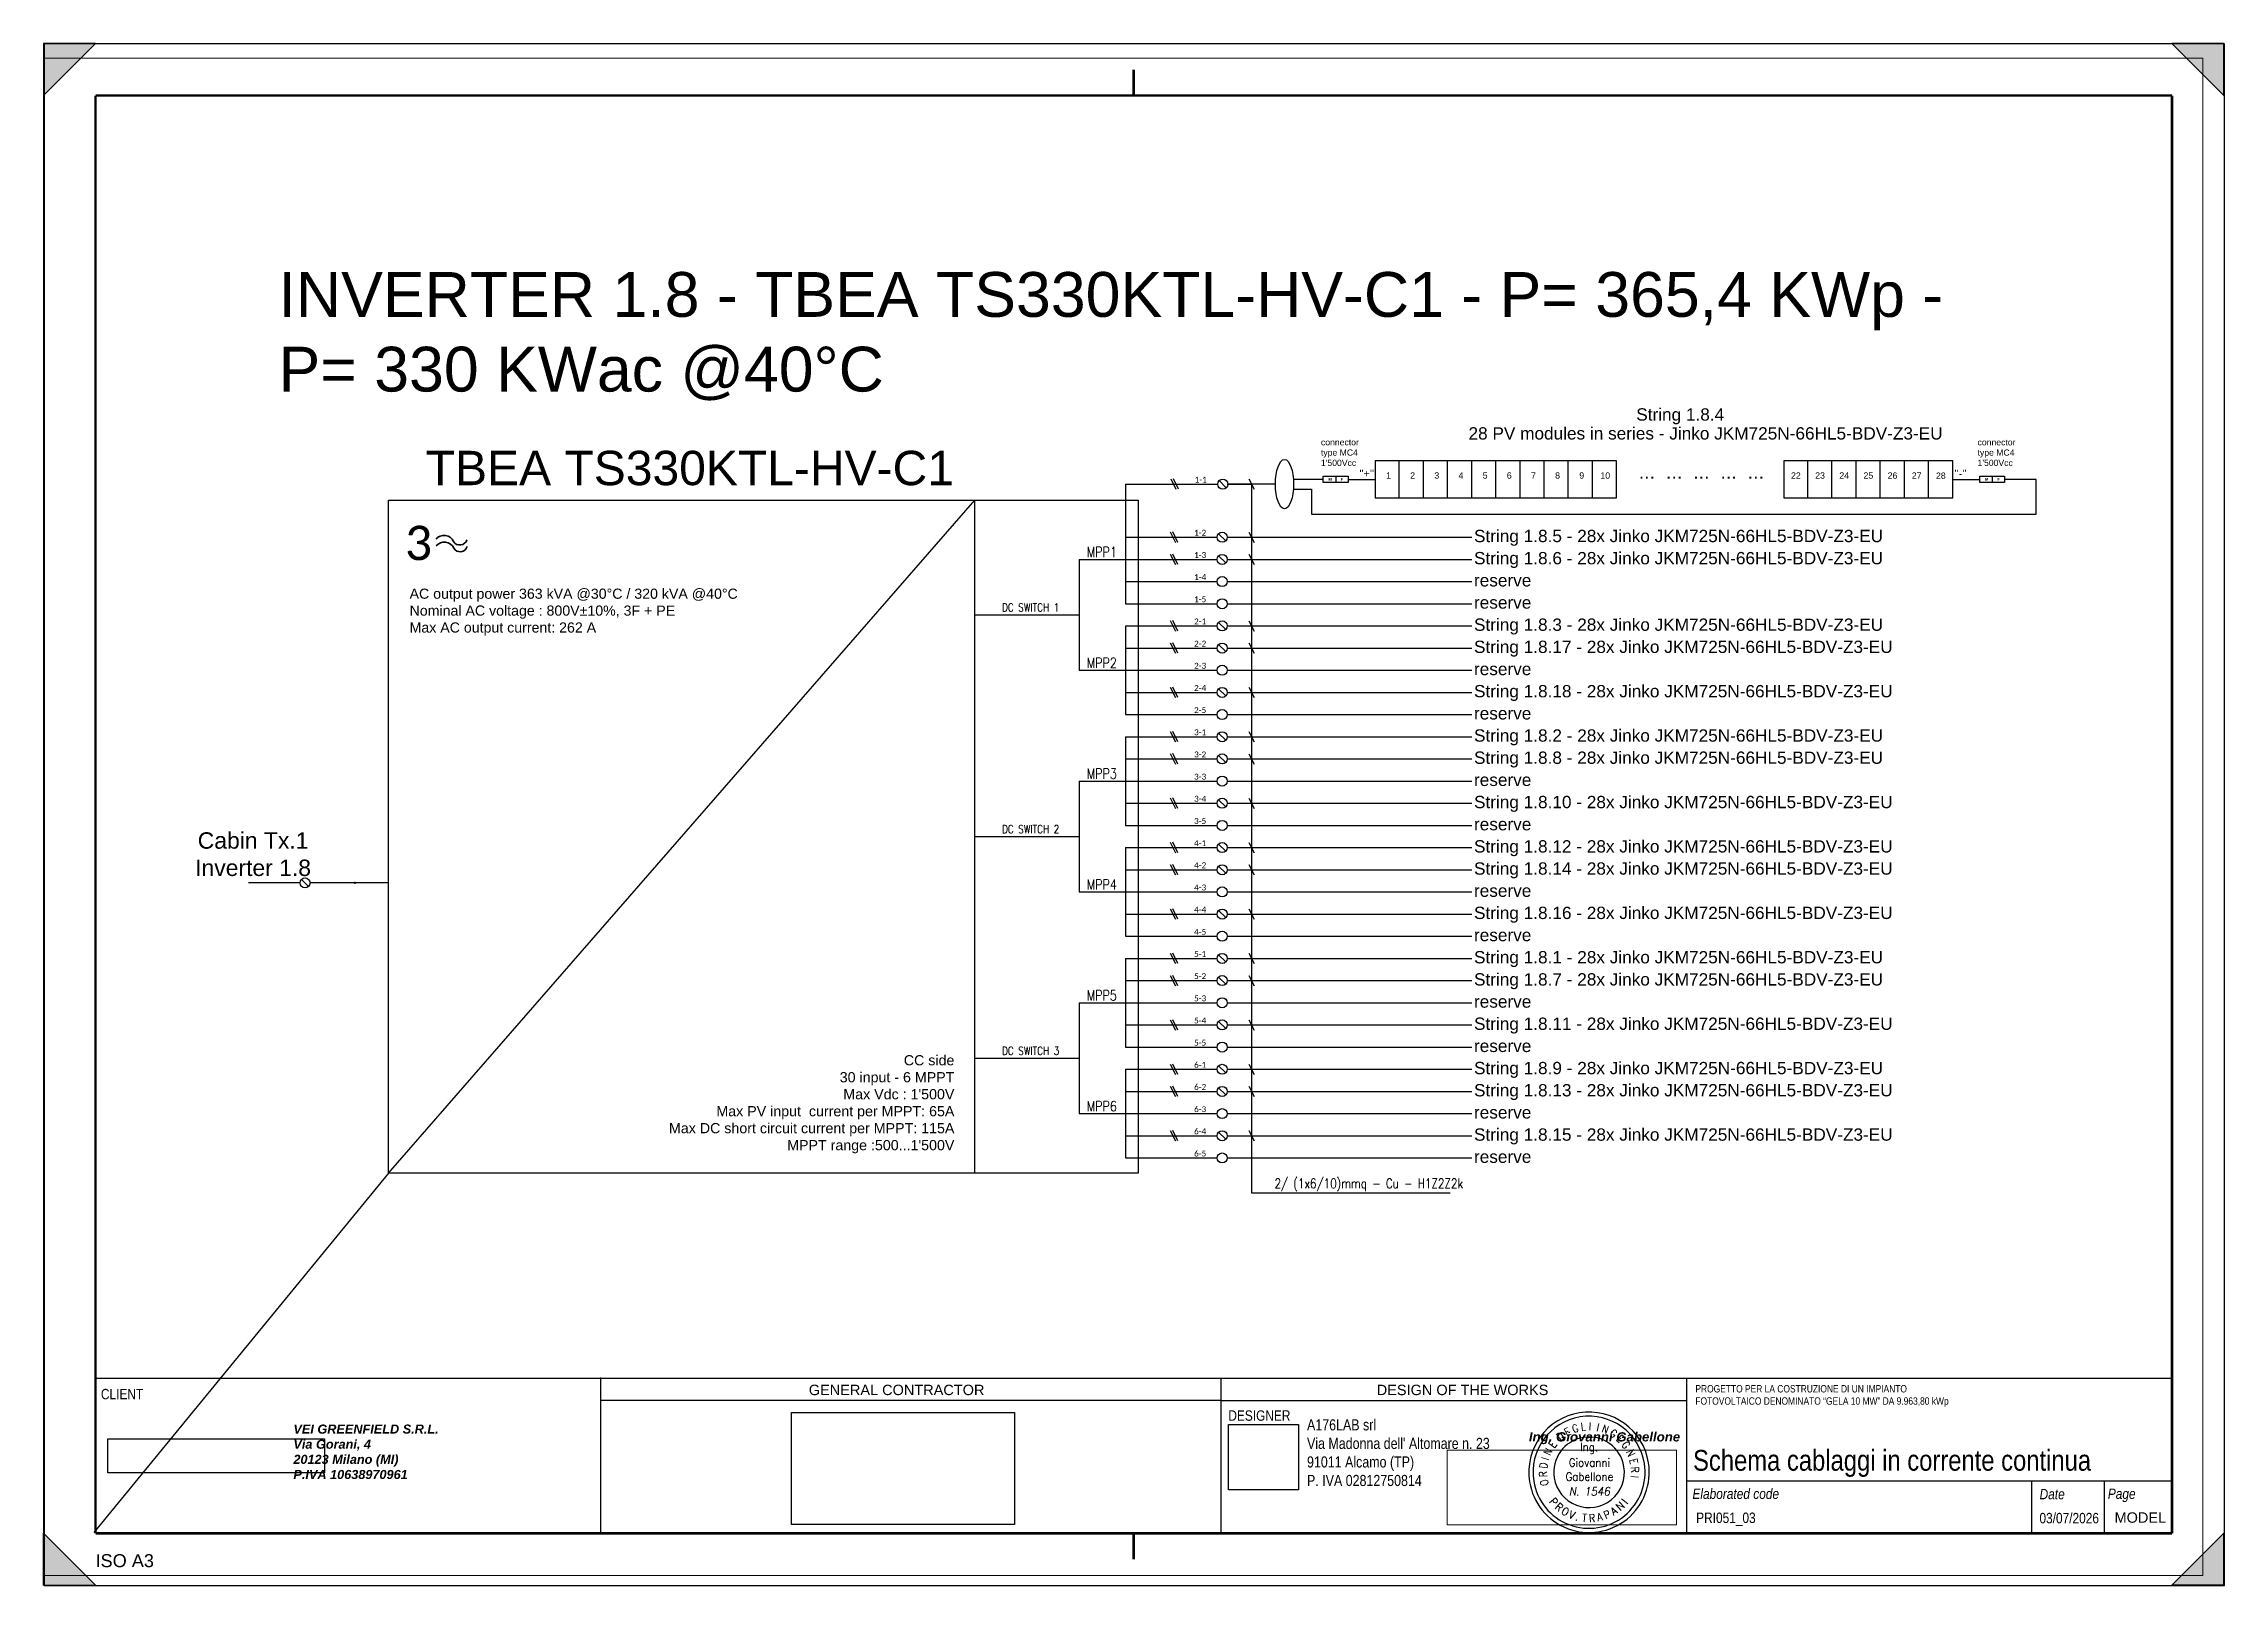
# Paper-space layout '1.8' of a CAD drawing. Header units: millimetres. Extents: x 2 to 422, y 0 to 297.
# The model-space entities are those that its viewports show. They can reach past a viewport. Long polylines and large blocks are cut down to what shows.
import ezdxf
from ezdxf.enums import TextEntityAlignment as Align

# ---------------------------------------------------------------- set-up
doc = ezdxf.new("R2010")
doc.units = ezdxf.units.MM
doc.header["$XCLIPFRAME"] = 2
doc.linetypes.add('CONTINUA', pattern=[0])
doc.linetypes.add('TRATTEGGIATA', pattern=[19.049999999999997, 12.7, -6.349999999999998])
for name, color, linetype in [('-Testi', 1, 'Continuous'), ('firme', 7, 'Continuous'), ('ISO Formato', 7, 'Continuous'), ('ISO FORMATO A3 SENZA TESTATA', 7, 'Continuous'), ('ISO LINEA DI TAGLIO', 253, 'Continuous'), ('ISO Testo', 7, 'Continuous'), ('testata', 7, 'CONTINUA'), ('TIMBRO', 153, 'Continuous'), ('TRATTEGGIATA', 40, 'TRATTEGGIATA')]:
    doc.layers.add(name, color=color, linetype=linetype)
doc.layers.add('Livello 1', color=7, linetype='Continuous', lineweight=0)
doc.styles.add('ARIAL', font='arial.ttf')
doc.styles.add('Formato ISO', font='arial.ttf')
doc.styles.add('Legend', font='calibri.ttf')
doc.styles.add('ROMANS', font='romans.shx', dxfattribs={"width": 0.8, "height": 0.2})
doc.styles.add('ROMANT', font='romant.shx', dxfattribs={"height": 0.2})
doc.styles.add('SIMPLEX', font='SIMPLEX', dxfattribs={"width": 0.8})
doc.styles.get("Standard").update_dxf_attribs({"font": 'arial.ttf'})
doc.styles.add('VALE', font='swissc.ttf')
picture_1 = doc.add_image_def('image1.jpg', size_in_pixel=(539, 175))
picture_2 = doc.add_image_def('image2.png', size_in_pixel=(565, 89))
picture_3 = doc.add_image_def('image3.png', size_in_pixel=(500, 251))
picture_4 = doc.add_image_def('image4.jpg', size_in_pixel=(1111, 1036))

# ---------------------------------------------------------------- blocks, each defined once
blk = doc.blocks.new('A$C63187F01')
at = {"layer": 'TIMBRO'}
for radius, start, end in [(1.15999999999999, 9.105136027296592, 189.1051360272949), (1.07999999999999, 9.105136027296592, 189.1051360272949), (0.679999999999991, 9.105136027296592, 189.1051360272949), (1.15999999999999, 189.1051360272949, 9.105136027296592), (1.07999999999999, 189.1051360272949, 9.105136027296592), (0.679999999999991, 189.1051360272949, 9.105136027296592)]:
    blk.add_arc((0, 0), radius, start, end, dxfattribs=at)
at = {"layer": 'TIMBRO', "style": 'ROMANT', "width": 0.85}
for s, rotation, p in [('E', 28.17592029116496, (-0.3824660734296117, 0.7140165983191907)), ('G', 17.52598430968996, (-0.2439220152376436, 0.772400188038816)), ('L', 7.090058753132115, (-0.0999777312645449, 0.803806228671547)), ('I', 358.7961288682809, (0.0170180748996245, 0.8098212056538756)), ('I', 348.6434814339645, (0.1594998227646158, 0.7941409236011197)), ('N', 339.280516534409, (0.2865722665468979, 0.7576122596989592)), ('N', 63.48437489733794, (-0.7247982432181193, 0.361617901420729)), ('E', 52.40714180735711, (-0.6418162093914364, 0.4941375854581338)), ('D', 38.61204339177493, (-0.505475523407938, 0.632925347284683)), ('G', 327.7755559631449, (0.4319221628173297, 0.685232256440969)), ('E', 317.1256199816696, (0.5511185261302673, 0.5936062416754027)), ('G', 306.4756840001942, (0.6513284743503789, 0.4815300805769171)), ('N', 294.9707234289304, (0.7342841281877384, 0.341945637626182)), ('R', 92.43304528897123, (-0.8092697948665675, -0.0343860308355062)), ('D', 81.56919470707903, (-0.8012468547890723, 0.1187580636865988)), ('I', 72.84733979689435, (-0.7739731119752964, 0.238884118223126)), ('E', 283.8934903389495, (0.7863024527493963, 0.1944953798943487)), ('R', 273.2435543574741, (0.8087024140580465, 0.0458301810675153)), ('O', 103.0829812704469, (-0.7889750302312581, -0.1833532156019828)), ('I', 264.307886566424, (0.8060060775601128, -0.0803380540972825))]:
    blk.add_text(s, height=0.15, rotation=rotation, dxfattribs=at).set_placement(p, align=Align.CENTER)
at = {"layer": 'TIMBRO', "style": 'ROMANS', "width": 0.9}
for s, p in [('Ing.', (1.313009079e-07, 0.4085925105044482)), ('Giovanni', (0.0075545987859016, 0.1075051202444968)), ('Gabellone', (0.007554585066373, -0.1638305355915151))]:
    blk.add_text(s, height=0.16, dxfattribs=at).set_placement(p, align=Align.CENTER)
at = {"layer": 'TIMBRO', "style": 'ROMANS', "oblique": 10, "width": 0.9}
blk.add_text('N. 1546', height=0.16, dxfattribs=at).set_placement((0.007554585066373, -0.4484680293613508), align=Align.CENTER)
at = {"layer": 'TIMBRO', "style": 'ROMANT', "text_generation_flag": 6, "width": 0.9}
for s, rotation, p in [('P', 129.9701413897099, (-0.73572414304485, -0.6166927803541284)), ('R', 139.5111729515321, (-0.623327763049133, -0.7301112927575844)), ('O', 148.8609498648018, (-0.4964321285984569, -0.8216782470621808)), ('V', 158.2107267780695, (-0.3563462401526749, -0.8914131237137182)), ('T', 174.3802347924072, (-0.0940091668817331, -0.9553859306804637)), ('R', 183.7300117056766, (0.0624528102228794, -0.9579664119870015)), ('A', 193.4622252675087, (0.2234920665997322, -0.933622673335947)), ('P', 203.0032568293325, (0.3751521134961706, -0.8836633361973014)), ('A', 212.5442883911549, (0.5164333161652053, -0.8092568380647691)), ('N', 222.6586311643547, (0.6505237136199185, -0.705987888010924)), ('I', 230.858393287566, (0.7445646931580825, -0.605989618477409)), ('.', 165.069514478294, (-0.2473410615262708, -0.9275895640222842))]:
    blk.add_text(s, height=0.15, rotation=rotation, dxfattribs=at).set_placement(p, align=Align.CENTER)
blk = doc.blocks.new('TESTATA_ORIZ')
for points in [[(-0.0699676079475467, 29.90025059768198), (400.149622289405, 29.90025059768198)], [(97.1902921321962, 30.02336188326467), (97.1902921321962, -0.0177559400219707)], [(216.7129702017337, 29.90025059768198), (216.7129702017337, 0)], [(306.4132899808174, 29.95782913373592), (306.4132899808174, -0.0373489915230039)], [(216.7129702017337, 25.58466010262339), (97.1902921321962, 25.58466010262339)], [(216.7129702017337, 25.58466010262339), (306.4132899808174, 25.58466010262339)], [(306.4132899808174, 10.09393447839386), (399.9946335071397, 10.09393447839386)], [(372.8528758033935, 10.06120158330736), (372.8528758033935, -0.0017945035822322)], [(386.8552724335677, 10.09393447839386), (386.8552724335677, 0)]]:
    blk.add_lwpolyline(points)
blk.add_lwpolyline([(0, 29.90025059768198), (400, 29.90025059768198), (400, 0), (0, 0)], close=True)
at = {"layer": 'firme', "xscale": 10, "yscale": 10, "zscale": 10}
blk.add_blockref('A$C63187F01', (287.6416002064349, 11.75734535063213), dxfattribs=at)
at = {"char_height": 2, "attachment_point": 1, "style": 'VALE'}
for s, width, insert in [('\\pxql;CLIENT', 62.13257653758773, (0.9716305739987092, 27.82619541131167)), ('\\pxql;DESIGNER', 62.13257653758773, (218.152149374866, 23.68897433024338)), ('\\pxql;{\\fSwis721 Cn BT|b0|i1|c0|p34;Elaborated code}', 57.42921800797819, (307.5581105855974, 8.620199347302531)), ('\\pxql;{\\fSwis721 Cn BT|b0|i1|c0|p34;Date}', 57.42921800797819, (374.4343936400085, 8.559032495573973)), ('\\pxql;{\\fSwis721 Cn BT|b0|i1|c0|p34;Page}', 57.42921800797819, (387.5775412735152, 8.620199347302531))]:
    blk.add_mtext_dynamic_manual_height_columns(s, width=width, gutter_width=25, heights=[8.879778938413974], dxfattribs=dict(at, insert=insert))
at = {"attachment_point": 4, "style": 'VALE'}
for s, insert, char_height, width in [('{\\f@Arial Unicode MS|b0|i0|c0|p34;GENERAL CONTRACTOR}', (137.3333100181189, 27.61036141397017), 2, 62.13257653758773), ('{\\f@Arial Unicode MS|b0|i0|c0|p34;DESIGN OF THE WORKS}', (246.743246528662, 27.61036141397017), 2, 62.13257653758773), ('{\\H0.83333x;\\C250;\\c1710618;PROGETTO PER LA COSTRUZIONE DI UN IMPIANTO\\PFOTOVOLTAICO DENOMINATO “GELA 10 MW” DA 9.963,80 kWp}', (308.1288091407623, 26.45304518701414), 1.7, 96.45484136060873)]:
    blk.add_mtext(s, dxfattribs=dict(at, insert=insert, char_height=char_height, width=width))
at = {"insert": (388.8723227745414, 3.023095414783931), "char_height": 2, "attachment_point": 4}
blk.add_mtext('MODEL', dxfattribs=at)
at = {"style": 'VALE'}
for tag, height, p in [('TITOLO_ELABORATO', 4, (307.6799596854908, 14.06286495316817)), ('EL', 2, (308.2763400574549, 2.988306874538372)), ('DATA1', 2, (374.4038837955039, 2.927140022809808))]:
    blk.add_attdef(tag, text='', height=height, dxfattribs=at).set_placement(p, align=Align.MIDDLE_LEFT)
at = {"layer": 'Livello 1'}
for s, insert, char_height, attachment_point in [('\\pxql;{\\fArial|b1|i1|c0|p34;\\H0.58333x;\\C250;\\c1710618;VEI GREENFIELD S.R.L.\\PVia Gorani, 4\\P20123 Milano (MI)\\PP.IVA 10638970961}', (52.04005891364793, 20.95944437869185), 3, 2), ('{\\fArial|b1|i1|c0|p34;\\H11.83894x;\\W1.02632;Ing. Giovanni Gabellone}', (276.05221707422, 17.16431292448878), 0.15, 7)]:
    blk.add_mtext(s, dxfattribs=dict(at, insert=insert, char_height=char_height, attachment_point=attachment_point))
at = {"layer": 'testata', "linetype": 'CONTINUA', "lineweight": 25, "insert": (258.7298298923781, 15.52275412109771), "char_height": 3, "width": 50.83305338474382, "attachment_point": 5, "style": 'ARIAL'}
blk.add_mtext("\\pxql;{\\H0.71429x;\\W0.8;A176LAB srl\\PVia Madonna dell' Altomare n. 23\\P91011 Alcamo (TP)\\PP. IVA 02812750814}", dxfattribs=at)
image = blk.add_image(picture_3, insert=(134.0290691254413, 1.710914103838149), size_in_units=(42.92731988865225, 21.549514584103427))
image.dxf.flags = 7
image = blk.add_image(picture_2, insert=(2.286596279577508, 11.651344692531), size_in_units=(41.74781706432985, 6.5762048119032945))
image.set_boundary_path([(-0.5, -0.5), (564.5, 88.49999999999999)])
image.dxf.clipping = 0
image = blk.add_image(picture_4, insert=(218.2123042816674, 8.373210778518114), size_in_units=(13.48003219349629, 12.570039021118054))
image.dxf.flags = 7
at = {"color": 7, "lineweight": 0, "true_color": 0xffffff}
image = blk.add_image(picture_1, insert=(260.2868776868563, 1.650954984690542), size_in_units=(44.21120616239327, 14.354287715062734), dxfattribs=at)
image.set_boundary_path([(-0.5, -0.5), (538.4999999999999, 174.5)])
image.dxf.clipping = 0
blk = doc.blocks.new('*U100')
at = {"layer": 'ISO Testo'}
h = blk.add_hatch(color=256, dxfattribs=at)
h.paths.add_polyline_path([(420.0000090385009, 297.0325926260448), (410.000009038501, 297.0325926260448), (420.0000090385009, 287.0325926260448)])
h.paths.add_polyline_path([(420.0000090385009, 10.03259262604479), (410.000009038501, 0.0325926260447886), (420.0000090385009, 0.0325926260447886)])
h.paths.add_polyline_path([(9.0385010481e-06, 10.03259262604479), (9.0385010481e-06, 0.0325926260447886), (10.00000903850104, 0.0325926260447886)])
h.paths.add_polyline_path([(10.00000903850104, 297.0325926260448), (9.0385010481e-06, 297.0325926260448), (9.0385010481e-06, 287.0325926260448)])
at = {"layer": 'ISO Formato', "const_width": 0.5}
for points in [[(210.0000090385011, 287.0325926260448), (10.00000903850104, 287.0325926260448)], [(10.00000903850104, 287.0325926260448), (10.00000903850104, 10.03259262604479)], [(10.00000903850104, 10.03259262604479), (210.0000090385011, 10.03259262604479)]]:
    blk.add_lwpolyline(points, dxfattribs=at)
at = {"layer": 'ISO FORMATO A3 SENZA TESTATA', "const_width": 0.5}
for points in [[(210.0000090385011, 287.0325926260448), (410.000009038501, 287.0325926260448)], [(410.000009038501, 287.0325926260448), (410.000009038501, 10.03259262604479)], [(410.000009038501, 10.03259262604479), (210.0000090385011, 10.03259262604479)]]:
    blk.add_lwpolyline(points, dxfattribs=at)
at = {"layer": 'ISO LINEA DI TAGLIO'}
blk.add_lwpolyline([(0.0974469984366806, -1.8687860575e-06), (420.1012052352025, -1.8687860575e-06), (420.1012052352025, 297.0122579247036), (0.0974469984366806, 297.0122579247036)], close=True, dxfattribs=at)
at = {"layer": 'ISO Testo'}
for p, q in [((9.0385010481e-06, 297.0325926260448), (9.0385010481e-06, 287.0325926260448)), ((10.00000903850104, 297.0325926260448), (9.0385010481e-06, 297.0325926260448)), ((10.00000903850104, 297.0325926260448), (9.0385010481e-06, 287.0325926260448)), ((420.0000090385009, 297.0325926260448), (410.000009038501, 297.0325926260448)), ((420.0000090385009, 287.0325926260448), (410.000009038501, 297.0325926260448)), ((420.0000090385009, 287.0325926260448), (420.0000090385009, 297.0325926260448)), ((9.0385010481e-06, 0.0325926260447886), (9.0385010481e-06, 10.03259262604479)), ((9.0385010481e-06, 10.03259262604479), (10.00000903850104, 0.0325926260447886)), ((410.000009038501, 0.0325926260447886), (420.0000090385009, 10.03259262604479)), ((420.0000090385009, 0.0325926260447886), (420.0000090385009, 10.03259262604479)), ((9.0385010481e-06, 0.0325926260447886), (10.00000903850104, 0.0325926260447886)), ((420.0000090385009, 0.0325926260447886), (410.000009038501, 0.0325926260447886))]:
    blk.add_line(p, q, dxfattribs=at)
at = {"layer": 'ISO Testo', "const_width": 0.5}
for points in [[(210.0000090385011, 287.0325926260448), (210.0000090385011, 292.0325926260448)], [(210.0000090385011, 10.03259262604479), (210.0000090385011, 5.032592626044788)]]:
    blk.add_lwpolyline(points, dxfattribs=at)
at = {"layer": 'ISO Testo', "style": 'Formato ISO'}
blk.add_text('ISO A3', height=2.5, dxfattribs=at).set_placement((10.00000903850104, 3.512349110778814))
blk = doc.blocks.new('P00102')
at = {"color": 1, "linetype": 'ByBlock', "lineweight": 25}
for p, q in [((0.0185414473933605, 3.62500173526314), (-3.581458552606548, -3.574998264736676)), ((1.818541447393428, 3.62500173526314), (-1.78145855260648, -3.574998264736676)), ((3.618541447393609, 3.62500173526314), (0.0185414473934742, -3.574998264736676))]:
    blk.add_line(p, q, dxfattribs=at)
blk = doc.blocks.new('P00')
at = {"color": 1}
for points in [[(-18.69457844420282, 25.69178981461047), (6.820592160970078, -25.33855139573532)], [(19.57817746355653, -25.33855139573532), (-5.93699314161455, 25.69178981461047)]]:
    blk.add_lwpolyline(points, dxfattribs=at)

msp = doc.modelspace()

# ---------------------------------------------------------------- linework, layer by layer
for points in [[(121950.0779532783, 163644.287454484), (121950.0779532783, 163461.9170672172), (123135.8493108743, 163461.9170672172), (123135.8493108743, 163643.7611349596), (121950.0779532783, 163643.7611349596)], [(122068.6550890379, 163461.9170672172), (122068.6550890379, 163643.7611349596)], [(122187.2322247975, 163461.653907455), (122187.2322247975, 163643.4979751974)], [(122305.8093605571, 163461.3907476927), (122305.8093605571, 163643.2348154352)], [(122424.3864963167, 163461.9170672172), (122424.3864963167, 163643.7611349596)], [(122542.9636320763, 163461.653907455), (122542.9636320763, 163643.4979751974)], [(122661.5407678359, 163461.3907476927), (122661.5407678359, 163643.2348154352)], [(122780.1179035955, 163461.9170672172), (122780.1179035955, 163643.7611349596)], [(122898.6950393551, 163461.653907455), (122898.6950393551, 163643.4979751974)], [(123017.2721751147, 163461.3907476927), (123017.2721751147, 163643.2348154352)], [(123955.8493108743, 163644.287454484), (123955.8493108743, 163461.9170672172), (124785.8892611915, 163461.9170672172), (124785.8892611915, 163643.7611349596), (123955.8493108743, 163643.7611349596)], [(124074.4264466339, 163461.9170672172), (124074.4264466339, 163643.7611349596)], [(124193.0035823935, 163461.653907455), (124193.0035823935, 163643.4979751974)], [(124311.5807181531, 163461.3907476927), (124311.5807181531, 163643.2348154352)], [(124430.1578539127, 163461.9170672172), (124430.1578539127, 163643.7611349596)], [(124548.7349896723, 163461.653907455), (124548.7349896723, 163643.4979751974)], [(124548.7349896723, 163461.653907455), (124548.7349896723, 163643.4979751974)], [(124667.3121254319, 163461.3907476927), (124667.3121254319, 163643.2348154352)], [(124667.3121254319, 163461.3907476927), (124667.3121254319, 163643.2348154352)], [(124785.8892611915, 163461.9170672172), (124785.8892611915, 163643.7611349596)], [(120725.2, 163529.8734797899), (120725.2, 162942.7452359462)], [(121219.5280928436, 163512.4876597593), (121184.7564527823, 163547.2592998206)], [(121223.8267769738, 163529.8734797899), (121343.8267769738, 163529.8734797899), (121343.8267769738, 160050.427001942)], [(121331.0691916712, 163555.3886503952), (121356.5843622764, 163504.3583091847)], [(121331.0691916712, 163555.3886503952), (121356.5843622764, 163504.3583091847)], [(121756.5661456699, 163568.449076063), (121756.5661456699, 163537.7554456382)], [(121817.2016813228, 163553.1022608506), (121950.0779532783, 163553.1022608506)], [(124786.3769960049, 163553.1022608506), (124919.2532679604, 163553.1022608506)], [(124979.8888036133, 163568.449076063), (124979.8888036133, 163537.7554456382)], [(117106.3128587903, 160146.8455402219), (119984.5821875187, 163451.218536011)], [(119984.5821875187, 160146.8455402219), (119984.5821875187, 163451.218536011)], [(121216.6253345241, 163251.8771845939), (121181.8536944628, 163286.6488246551)], [(121331.0691916712, 163294.7781752297), (121356.5843622764, 163243.7478340193)], [(120497, 163160.4237483984), (120725.2, 163160.4237483984)], [(120497, 163160.4237483984), (120497, 162616.227467268)], [(121216.6253345241, 163143.0379283678), (121181.8536944628, 163177.809568429)], [(121331.0691916712, 163185.9389190037), (121356.5843622764, 163134.9085777932)], [(119984.5821875186, 162888.3256078332), (120497, 162888.3256078332)], [(120725.2, 162833.9059797202), (120725.2, 162398.5489548159)], [(121216.6253345241, 162816.5201596896), (121181.8536944628, 162851.2917997508)], [(121331.0691916712, 162859.4211503254), (121356.5843622764, 162808.390809115)], [(121216.6253345241, 162707.6809034635), (121181.8536944628, 162742.4525435247)], [(121331.0691916712, 162750.5818940993), (121356.5843622764, 162699.5515528889)], [(120497, 162616.227467268), (120725.2, 162616.227467268)], [(121216.6253345241, 162490.0023910113), (121181.8536944628, 162524.7740310725)], [(121331.0691916712, 162532.9033816471), (121356.5843622764, 162481.8730404368)], [(121216.6253345241, 162272.3238785591), (121181.8536944628, 162307.0955186204)], [(121331.0691916712, 162315.2248691949), (121356.5843622764, 162264.1945279845)], [(120725.2, 162289.7096985898), (120725.2, 161854.3526736854)], [(121216.6253345241, 162163.484622333), (121181.8536944628, 162198.2562623943)], [(121331.0691916712, 162206.3856129688), (121356.5843622764, 162155.3552717585)], [(120497, 162072.0311861376), (120725.2, 162072.0311861376)], [(120497, 162072.0311861376), (120497, 161527.8349050071)], [(121216.6253345241, 161945.8061098809), (121181.8536944628, 161980.5777499421)], [(121331.0691916712, 161988.7071005167), (121356.5843622764, 161937.6767593063)], [(119984.5821875186, 161799.9330455723), (120497, 161799.9330455723)], [(121216.6253345241, 161728.1275974287), (121181.8536944628, 161762.8992374899)], [(121331.0691916712, 161771.0285880645), (121356.5843622764, 161719.9982468541)], [(120725.2, 161745.5134174593), (120725.2, 161310.156392555)], [(121216.6253345241, 161619.2883412027), (121181.8536944628, 161654.0599812638)], [(121331.0691916712, 161662.1893318384), (121356.5843622764, 161611.1589906281)], [(116714.447264017, 161554.677066225), (116679.6756239557, 161589.4487062863)], [(117106.3128587903, 161572.0628862556), (116721.6487064666, 161572.0628862556)], [(120497, 161527.8349050071), (120725.2, 161527.8349050071)], [(121331.0691916712, 161444.5108193863), (121356.5843622764, 161393.4804781759)], [(121216.6253345241, 161401.6098287505), (121181.8536944628, 161436.3814688117)], [(121331.0691916712, 161226.8323069341), (121356.5843622764, 161175.8019657237)], [(120725.2, 161201.3171363289), (120725.2, 160765.9601114245)], [(121216.6253345241, 161183.9313162983), (121181.8536944628, 161218.7029563595)], [(121331.0691916712, 161117.9930507081), (121356.5843622764, 161066.9627094976)], [(121216.6253345241, 161075.0920600722), (121181.8536944628, 161109.8637001334)], [(120497, 160983.6386238767), (120725.2, 160983.6386238767)], [(120497, 160983.6386238767), (120497, 160439.4423427463)], [(121216.6253345241, 160857.4135476201), (121181.8536944628, 160892.1851876813)], [(121331.0691916712, 160900.3145382558), (121356.5843622764, 160849.2841970454)], [(119984.5821875186, 160711.5404833115), (120497, 160711.5404833115)], [(120725.2, 160657.1208551985), (120725.2, 160221.7638302941)], [(121216.6253345241, 160639.7350351679), (121181.8536944628, 160674.5066752291)], [(121331.0691916712, 160682.6360258037), (121356.5843622764, 160631.6056845933)], [(121216.6253345241, 160530.8957789418), (121181.8536944628, 160565.667419003)], [(121331.0691916712, 160573.7967695776), (121356.5843622764, 160522.7664283672)], [(120497, 160439.4423427463), (120725.2, 160439.4423427463)], [(121216.6253345241, 160313.2172664896), (121181.8536944628, 160347.9889065508)], [(121331.0691916712, 160356.1182571255), (121356.5843622764, 160305.0879159151)], [(121343.8267769738, 160050.427001942), (122318.8267769738, 160050.427001942)]]:
    msp.add_lwpolyline(points)
at = {"color": 40, "linetype": 'Continuous'}
for points in [[(120725.2, 163529.8734797899), (121177.5522728129, 163529.8734797899)], [(120725.2, 163269.2630046245), (121174.6495144935, 163269.2630046245)], [(121223.8295144935, 163269.2630046245), (122424.3120164359, 163269.2630046245)], [(120725.2, 163160.4237483984), (121174.6495144935, 163160.4237483984)], [(121223.8295144935, 163160.4237483984), (122424.3120164359, 163160.4237483984)], [(120725.2, 162833.9059797202), (121174.6495144935, 162833.9059797202)], [(121223.8295144935, 162833.9059797202), (122424.3120164359, 162833.9059797202)], [(120725.2, 162725.0667234941), (121174.6495144935, 162725.0667234941)], [(121223.8295144935, 162725.0667234941), (122424.3120164359, 162725.0667234941)], [(120725.2, 162507.3882110419), (121174.6495144935, 162507.3882110419)], [(121223.8295144935, 162507.3882110419), (122424.3120164359, 162507.3882110419)], [(120725.2, 162289.7096985898), (121174.6495144935, 162289.7096985898)], [(121223.8295144935, 162289.7096985898), (122424.3120164359, 162289.7096985898)], [(120725.2, 162180.8704423636), (121174.6495144935, 162180.8704423636)], [(121223.8295144935, 162180.8704423636), (122424.3120164359, 162180.8704423636)], [(120725.2, 161963.1919299115), (121174.6495144935, 161963.1919299115)], [(121223.8295144935, 161963.1919299115), (122424.3120164359, 161963.1919299115)], [(120725.2, 161745.5134174593), (121174.6495144935, 161745.5134174593)], [(121223.8295144935, 161745.5134174593), (122424.3120164359, 161745.5134174593)], [(121223.8295144935, 161636.6741612332), (122424.3120164359, 161636.6741612332)], [(121223.8295144935, 161418.9956487811), (122424.3120164359, 161418.9956487811)], [(121223.8295144935, 161201.3171363289), (122424.3120164359, 161201.3171363289)], [(121223.8295144935, 161092.4778801028), (122424.3120164359, 161092.4778801028)], [(121223.8295144935, 160874.7993676506), (122424.3120164359, 160874.7993676506)], [(121223.8295144935, 160657.1208551985), (122424.3120164359, 160657.1208551985)], [(121223.8295144935, 160548.2815989724), (122424.3120164359, 160548.2815989724)], [(121223.8295144935, 160330.6030865202), (122424.3120164359, 160330.6030865202)]]:
    msp.add_lwpolyline(points, dxfattribs=at)
at = {"color": 40}
for points in [[(121460.4675833333, 163529.8734797899), (121226.7322728129, 163529.8734797899)], [(121550.2479051649, 163554.8734797899), (121695.1526714549, 163554.8734797899)], [(121550.2479051649, 163504.8734797899), (121638.6775024454, 163504.8734797899), (121638.6775024454, 163382.793641546), (125195.6488028524, 163382.793641546), (125195.4874366246, 163553.1022608506), (125040.5243392662, 163553.1022608506)]]:
    msp.add_lwpolyline(points, dxfattribs=at)
for points in [[(121695.930610017, 163568.449076063), (121817.2016813228, 163568.449076063), (121817.2016813228, 163537.7554456382), (121695.930610017, 163537.7554456382)], [(124919.2532679604, 163568.449076063), (125040.5243392662, 163568.449076063), (125040.5243392662, 163537.7554456382), (124919.2532679604, 163537.7554456382)], [(117106.3128587903, 163451.218536011), (120786.3612724545, 163451.218536011), (120786.3612724545, 160146.8455402219), (117106.3128587903, 160146.8455402219)]]:
    msp.add_lwpolyline(points, close=True)
at = {"color": 8, "linetype": 'Continuous'}
for points in [[(120725.2, 163051.5844921723), (121174.6495144935, 163051.5844921723)], [(121223.8295144935, 163051.5844921723), (122424.3120164359, 163051.5844921723)], [(120725.2, 162942.7452359462), (121174.6495144935, 162942.7452359462)], [(121223.8295144935, 162942.7452359462), (122424.3120164359, 162942.7452359462)], [(120725.2, 162616.227467268), (121174.6495144935, 162616.227467268)], [(121223.8295144935, 162616.227467268), (122424.3120164359, 162616.227467268)], [(120725.2, 162398.5489548159), (121174.6495144935, 162398.5489548159)], [(121223.8295144935, 162398.5489548159), (122424.3120164359, 162398.5489548159)], [(120725.2, 162072.0311861376), (121174.6495144935, 162072.0311861376)], [(121223.8295144935, 162072.0311861376), (122424.3120164359, 162072.0311861376)], [(120725.2, 161854.3526736854), (121174.6495144935, 161854.3526736854)], [(121223.8295144935, 161854.3526736854), (122424.3120164359, 161854.3526736854)], [(120725.2, 161527.8349050071), (121174.6495144935, 161527.8349050071)], [(121223.8295144935, 161527.8349050071), (122424.3120164359, 161527.8349050071)], [(120725.2, 161310.156392555), (121174.6495144935, 161310.156392555)], [(121223.8295144935, 161310.156392555), (122424.3120164359, 161310.156392555)], [(120725.2, 160983.6386238767), (121174.6495144935, 160983.6386238767)], [(121223.8295144935, 160983.6386238767), (122424.3120164359, 160983.6386238767)], [(120725.2, 160765.9601114245), (121174.6495144935, 160765.9601114245)], [(121223.8295144935, 160765.9601114245), (122424.3120164359, 160765.9601114245)], [(120725.2, 160439.4423427463), (121174.6495144935, 160439.4423427463)], [(121223.8295144935, 160439.4423427463), (122424.3120164359, 160439.4423427463)], [(120725.2, 160221.7638302941), (121174.6495144935, 160221.7638302941)], [(121223.8295144935, 160221.7638302941), (122424.3120164359, 160221.7638302941)]]:
    msp.add_lwpolyline(points, dxfattribs=at)
at = {"color": 4}
msp.add_lwpolyline([(116672.474181506, 161572.0628862556), (116420.3206210901, 161572.0628862556)], dxfattribs=at)
at = {"color": 7}
for centre in [(121202.1422728129, 163529.8734797899), (121199.2395144935, 163269.2630046245), (121199.2395144935, 163160.4237483984), (121199.2395144935, 162833.9059797202), (121199.2395144935, 162725.0667234941), (121199.2395144935, 162507.3882110419), (121199.2395144935, 162289.7096985898), (121199.2395144935, 162180.8704423636), (121199.2395144935, 161963.1919299115), (121199.2395144935, 161745.5134174593), (121199.2395144935, 161636.6741612332), (121199.2395144935, 161418.9956487811), (121199.2395144935, 161201.3171363289), (121199.2395144935, 161092.4778801028), (121199.2395144935, 160874.7993676506), (121199.2395144935, 160657.1208551985), (121199.2395144935, 160548.2815989724), (121199.2395144935, 160330.6030865202)]:
    msp.add_circle(centre, 24.59, dxfattribs=at)
at = {"color": 8}
for centre in [(121199.2395144935, 163051.5844921723), (121199.2395144935, 162942.7452359462), (121199.2395144935, 162616.227467268), (121199.2395144935, 162398.5489548159), (121199.2395144935, 162072.0311861376), (121199.2395144935, 161854.3526736854), (121199.2395144935, 161527.8349050071), (121199.2395144935, 161310.156392555), (121199.2395144935, 160983.6386238767), (121199.2395144935, 160765.9601114245), (121199.2395144935, 160439.4423427463), (121199.2395144935, 160221.7638302941)]:
    msp.add_circle(centre, 24.59, dxfattribs=at)
msp.add_circle((116697.0614439863, 161572.0628862556), 24.58726248030871)
at = {"lineweight": 35}
for centre, radius, start, end in [((117379.8963214802, 163228.7123058284), 50.10158679896896, 22.57714482321823, 141.9873610374973), ((117380.6825029869, 163195.8204133665), 50.10158679897022, 22.57714482321823, 141.9873610374973), ((117457.1098090731, 163267.2854924432), 36.4958631825816, 211.9962466631755, 342.6174202888712), ((117457.8959905798, 163234.3935999812), 36.49586318257663, 211.9962466631755, 342.6174202888712)]:
    msp.add_arc(centre, radius, start, end, dxfattribs=at)
msp.add_ellipse((121505.3577442491, 163529.8734797899), major_axis=(0, -121.0803726117519), ratio=0.370746801875944)
at = {"layer": 'Defpoints', "color": 1}
msp.add_line((117106.3128587903, 160146.8455402219), (115660.8479427935, 158382.9891258013), dxfattribs=at)
at = {"layer": 'TRATTEGGIATA', "color": 40, "linetype": 'Continuous', "ltscale": 0.5}
for points in [[(120725.2, 161636.6741612332), (121174.6495144935, 161636.6741612332)], [(120725.2, 161418.9956487811), (121174.6495144935, 161418.9956487811)], [(120725.2, 161201.3171363289), (121174.6495144935, 161201.3171363289)], [(120725.2, 161092.4778801028), (121174.6495144935, 161092.4778801028)], [(120725.2, 160874.7993676506), (121174.6495144935, 160874.7993676506)], [(120725.2, 160657.1208551985), (121174.6495144935, 160657.1208551985)], [(120725.2, 160548.2815989724), (121174.6495144935, 160548.2815989724)], [(120725.2, 160330.6030865202), (121174.6495144935, 160330.6030865202)]]:
    msp.add_lwpolyline(points, dxfattribs=at)

# ---------------------------------------------------------------- block references
for name, p in [('P00', (120965.8218410398, 163530.0506807734)), ('P00', (120962.9190827203, 163269.440205608)), ('P00', (120962.9190827203, 163160.6009493819)), ('P00', (120962.9190827203, 162834.0831807037)), ('P00', (120962.9190827203, 162725.2439244776)), ('P00', (120962.9190827203, 162507.5654120255)), ('P00', (120962.9190827203, 162289.8868995732)), ('P00', (120962.9190827203, 162181.0476433472)), ('P00', (120962.9190827203, 161963.369130895)), ('P00', (120962.9190827203, 161745.6906184428)), ('P00', (120962.9190827203, 161636.8513622167)), ('P00102', (116941.8533334395, 161571.8856852721)), ('P00', (120962.9190827203, 161419.1728497646)), ('P00', (120962.9190827203, 161201.4943373124)), ('P00', (120962.9190827203, 161092.6550810863)), ('P00', (120962.9190827203, 160874.9765686341)), ('P00', (120962.9190827203, 160657.298056182)), ('P00', (120962.9190827203, 160548.4587999559)), ('P00', (120962.9190827203, 160330.7802875037))]:
    msp.add_blockref(name, p)

# ---------------------------------------------------------------- texts
at = {"layer": '-Testi', "color": 7, "attachment_point": 5, "style": 'SIMPLEX'}
for s, insert, char_height, width in [('MPP1', (120608.8996779914, 163196.7136184267), 50, 54.43236395770274), ('DC SWITCH 1', (120259.0702974042, 162924.6154778615), 40, 391.7310769769952), ('MPP2', (120608.8996779914, 162652.5173372963), 50, 54.43236395770274), ('MPP3', (120608.8996779914, 162108.3210561659), 50, 54.43236395770274), ('DC SWITCH 2', (120259.0702974042, 161836.2229156006), 40, 391.7310769769952), ('MPP4', (120608.8996779914, 161564.1247750355), 50, 54.43236395770274), ('MPP5', (120608.8996779914, 161019.928493905), 50, 54.43236395770274), ('DC SWITCH 3', (120259.0702974042, 160747.8303533398), 40, 391.7310769769952), ('MPP6', (120608.8996779914, 160475.7322127746), 50, 54.43236395770274), ('2/ (1x6/10)mmq - Cu - H1Z2Z2k', (121918.9589961982, 160089.0471959505), 46.62125793982331, 1811.153034310845)]:
    msp.add_mtext(s, dxfattribs=dict(at, insert=insert, char_height=char_height, width=width))
for s, insert, char_height, width, attachment_point in [('INVERTER 1.8 - TBEA TS330KTL-HV-C1 - P= 365,4 KWp - P= 330 KWac @40°C', (116567.1315138779, 164571.1530570566), 220, 8459.92081239587, 1), ('28 PV modules in series - Jinko JKM725N-66{\\C7;HL5-BD}V-Z3-EU', (122408.7189197094, 163809.3184071606), 60.44320266841616, 2681.977403692902, 1), ('TBEA TS330KTL-HV-C1', (117289.6453283042, 163693.4297163469), 168.7039978620646, 3487.591366341201, 1), ("connector type MC4\\P1'500Vcc", (121684.2881078137, 163750.6229730185), 30.34407766993254, 266.3468481861055, 1), ("connector type MC4\\P1'500Vcc", (124907.6107657571, 163750.6229730185), 30.34407766993254, 266.3468481861055, 1), ("''+''", (121873.3926225792, 163601.0509238846), 38.08496559255708, 72.40086885169148, 1), ('1 ', (122003.9308649277, 163587.864103422), 30.84489911294951, 30.84489911294951, 1), ('2 ', (122122.5080006873, 163587.864103422), 30.84489911294951, 30.84489911294951, 1), ('3 ', (122241.0851364469, 163587.864103422), 30.84489911294951, 30.84489911294951, 1), ('4 ', (122359.6622722065, 163587.3377838975), 30.84489911294951, 30.84489911294951, 1), ('5 ', (122478.2394079661, 163587.864103422), 30.84489911294951, 30.84489911294951, 1), ('6 ', (122596.8165437257, 163587.864103422), 30.84489911294951, 30.84489911294951, 1), ('7 ', (122715.3936794853, 163587.3377838975), 30.84489911294951, 30.84489911294951, 1), ('8 ', (122833.9708152449, 163587.864103422), 30.84489911294951, 30.84489911294951, 1), ('9 ', (122952.5479510045, 163587.6009436597), 30.84489911294951, 30.84489911294951, 1), ('10 ', (123055.9448937363, 163587.3377838975), 30.84489911294951, 30.84489911294951, 1), ('22 ', (123991.8968865049, 163587.6009436597), 30.84489911294951, 30.84489911294951, 1), ('23 ', (124110.4740222645, 163587.864103422), 30.84489911294951, 30.84489911294951, 1), ('24 ', (124229.0511580241, 163587.864103422), 30.84489911294951, 30.84489911294951, 1), ('25 ', (124347.6282937837, 163587.6009436597), 30.84489911294951, 30.84489911294951, 1), ('26 ', (124466.2054295433, 163587.3377838975), 30.84489911294951, 30.84489911294951, 1), ('27', (124584.7825653029, 163587.0746241353), 30.84489911294951, 30.84489911294951, 1), ('28 ', (124703.3597010625, 163586.811464373), 30.84489911294951, 30.84489911294951, 1), ("''-''", (124794.685647004, 163601.0509238846), 38.08496559255708, 72.40086885169148, 1), ('\\pxql;{\\fArial|b1|i0|c0|p34;M}', (121721.3888729161, 163560.0951623431), 13.78454144922869, 16.70258049221593, 1), ('\\pxql;{\\fArial|b1|i0|c0|p34;F}', (121782.024408569, 163560.0951623431), 13.78454144922869, 16.70258049221593, 1), ('...  ...  ...  ...  ... ', (123244.230293716, 163624.9027629267), 68.89403447450137, 747.0275359160767, 1), ('\\pxql;{\\fArial|b1|i0|c0|p34;M}', (124944.7115308595, 163560.0951623431), 13.78454144922869, 16.70258049221593, 1), ('\\pxql;{\\fArial|b1|i0|c0|p34;F}', (125005.3470665124, 163560.0951623431), 13.78454144922869, 16.70258049221593, 1), ('AC output power 363 kVA @30°C / 320 kVA @40°C\\PNominal AC voltage : 800V±10%, 3F + PE \\PMax AC output current: 262 A', (117210.3825215371, 163016.9008978308), 49.77164695424683, 2205.221836437966, 1), ('\\pxqc;Cabin Tx.1\\PInverter 1.8', (115986.8038422391, 161820.6398248461), 80.47639183567892, 910.8416278132873, 1), ("CC side\\P30 input - 6 MPPT \\PMax Vdc : 1'500V\\PMax PV input  current per MPPT: 65A\\PMax DC short circuit current per MPPT: 115A \\PMPPT range :500...1'500V ", (119884.8611660868, 160726.4498051026), 50, 1795.435926720968, 3)]:
    msp.add_mtext(s, dxfattribs=dict(insert=insert, char_height=char_height, width=width, attachment_point=attachment_point))
at = {"color": 7, "char_height": 60.44, "width": 4500, "attachment_point": 1}
for s, insert in [('String 1.8.4', (123231.996227155, 163902.1161693194)), ('String 1.8.5 - 28x Jinko JKM725N-66HL5-BDV-Z3-EU', (122435.5933874014, 163305.5528746528)), ('String 1.8.6 - 28x Jinko JKM725N-66HL5-BDV-Z3-EU', (122435.5933874014, 163196.7136184267)), ('String 1.8.3 - 28x Jinko JKM725N-66HL5-BDV-Z3-EU', (122435.5933874014, 162870.1958497485)), ('String 1.8.17 - 28x Jinko JKM725N-66HL5-BDV-Z3-EU', (122435.5933874014, 162761.3565935224)), ('String 1.8.18 - 28x Jinko JKM725N-66HL5-BDV-Z3-EU', (122435.5933874014, 162543.6780810703)), ('String 1.8.2 - 28x Jinko JKM725N-66HL5-BDV-Z3-EU', (122435.5933874014, 162325.999568618)), ('String 1.8.8 - 28x Jinko JKM725N-66HL5-BDV-Z3-EU', (122435.5933874014, 162217.1603123919)), ('String 1.8.10 - 28x Jinko JKM725N-66HL5-BDV-Z3-EU', (122435.5933874014, 161999.4817999398)), ('String 1.8.12 - 28x Jinko JKM725N-66HL5-BDV-Z3-EU', (122435.5933874014, 161781.8032874876)), ('String 1.8.14 - 28x Jinko JKM725N-66HL5-BDV-Z3-EU', (122435.5933874014, 161672.9640312615)), ('String 1.8.16 - 28x Jinko JKM725N-66HL5-BDV-Z3-EU', (122435.5933874014, 161455.2855188093)), ('String 1.8.1 - 28x Jinko JKM725N-66HL5-BDV-Z3-EU', (122435.5933874014, 161237.6070063572)), ('String 1.8.7 - 28x Jinko JKM725N-66HL5-BDV-Z3-EU', (122435.5933874014, 161128.7677501311)), ('String 1.8.11 - 28x Jinko JKM725N-66HL5-BDV-Z3-EU', (122435.5933874014, 160911.0892376789)), ('String 1.8.9 - 28x Jinko JKM725N-66HL5-BDV-Z3-EU', (122435.5933874014, 160693.4107252268)), ('String 1.8.13 - 28x Jinko JKM725N-66HL5-BDV-Z3-EU', (122435.5933874014, 160584.5714690007)), ('String 1.8.15 - 28x Jinko JKM725N-66HL5-BDV-Z3-EU', (122435.5933874014, 160366.8929565485))]:
    msp.add_mtext(s, dxfattribs=dict(at, insert=insert))
at = {"color": 7, "char_height": 28.90783764322853, "width": 87.83675759439129, "attachment_point": 1, "style": 'Legend'}
for s, insert in [('1-1', (121064.4165124734, 163566.1633498182)), ('1-2', (121061.5137541539, 163305.5528746528)), ('1-3', (121061.5137541539, 163196.7136184267)), ('2-1', (121061.5137541539, 162870.1958497485)), ('2-2', (121061.5137541539, 162761.3565935224)), ('2-4', (121061.5137541539, 162543.6780810703)), ('3-1', (121061.5137541539, 162325.999568618)), ('3-2', (121061.5137541539, 162217.1603123919)), ('3-4', (121061.5137541539, 161999.4817999398)), ('4-1', (121061.5137541539, 161781.8032874876)), ('4-2', (121061.5137541539, 161672.9640312615)), ('4-4', (121061.5137541539, 161455.2855188093)), ('5-1', (121061.5137541539, 161237.6070063572)), ('5-2', (121061.5137541539, 161128.7677501311)), ('5-4', (121061.5137541539, 160911.0892376789)), ('6-1', (121061.5137541539, 160693.4107252268)), ('6-2', (121061.5137541539, 160584.5714690007)), ('6-4', (121061.5137541539, 160366.8929565485))]:
    msp.add_mtext(s, dxfattribs=dict(at, insert=insert))
at = {"insert": (117187.6454647539, 163325.5710127197), "char_height": 168.7039978620646, "width": 2757.720579083849, "attachment_point": 1, "style": 'Legend'}
msp.add_mtext('3', dxfattribs=at)
at = {"color": 8, "char_height": 28.90783764322853, "width": 87.83675759439129, "attachment_point": 1, "style": 'Legend'}
for s, insert in [('1-4', (121061.5137541539, 163087.8743622006)), ('1-5', (121061.5137541539, 162979.0351059746)), ('2-3', (121061.5137541539, 162652.5173372963)), ('2-5', (121061.5137541539, 162434.8388248441)), ('3-3', (121061.5137541539, 162108.3210561659)), ('3-5', (121061.5137541539, 161890.6425437137)), ('4-3', (121061.5137541539, 161564.1247750355)), ('4-5', (121061.5137541539, 161346.4462625833)), ('5-3', (121061.5137541539, 161019.928493905)), ('5-5', (121061.5137541539, 160802.2499814528)), ('6-3', (121061.5137541539, 160475.7322127746)), ('6-5', (121061.5137541539, 160258.0537003224))]:
    msp.add_mtext(s, dxfattribs=dict(at, insert=insert))
at = {"color": 8, "char_height": 60.44, "width": 4500, "attachment_point": 1}
for insert in [(122435.5933874014, 163087.8743622006), (122435.5933874014, 162979.0351059746), (122435.5933874014, 162652.5173372963), (122435.5933874014, 162434.8388248441), (122435.5933874014, 162108.3210561659), (122435.5933874014, 161890.6425437137), (122435.5933874014, 161564.1247750355), (122435.5933874014, 161346.4462625833), (122435.5933874014, 161019.928493905), (122435.5933874014, 160802.2499814528), (122435.5933874014, 160475.7322127746), (122435.5933874014, 160258.0537003224)]:
    msp.add_mtext('reserve', dxfattribs=dict(at, insert=insert))

psp = doc.layouts.new('1.8')

# ---------------------------------------------------------------- block references
psp.add_blockref('*U100', (1.77100893766601, 1.8687860575e-06))
psp.add_blockref('TESTATA_ORIZ', (11.8409855841146, 10.03259449483084)).add_auto_attribs({'EL': 'PRI051_03', 'TITOLO_ELABORATO': 'Schema cablaggi in corrente continua', 'DATA1': '03/07/2026'})

# ---------------------------------------------------------------- viewports
at = {"layer": 'Defpoints', "color": 1, "view_target_point": (36430.92668957022, 16095.90744423696)}
psp.add_viewport(center=(209.729821542044, 148.0781262974379), size=(415.9176071317538, 292.3290666519704), view_center_point=(84282.32986161517, 145800.8880179846), view_height=7449.402804916934, dxfattribs=at)

doc.saveas('drawing.dxf')
